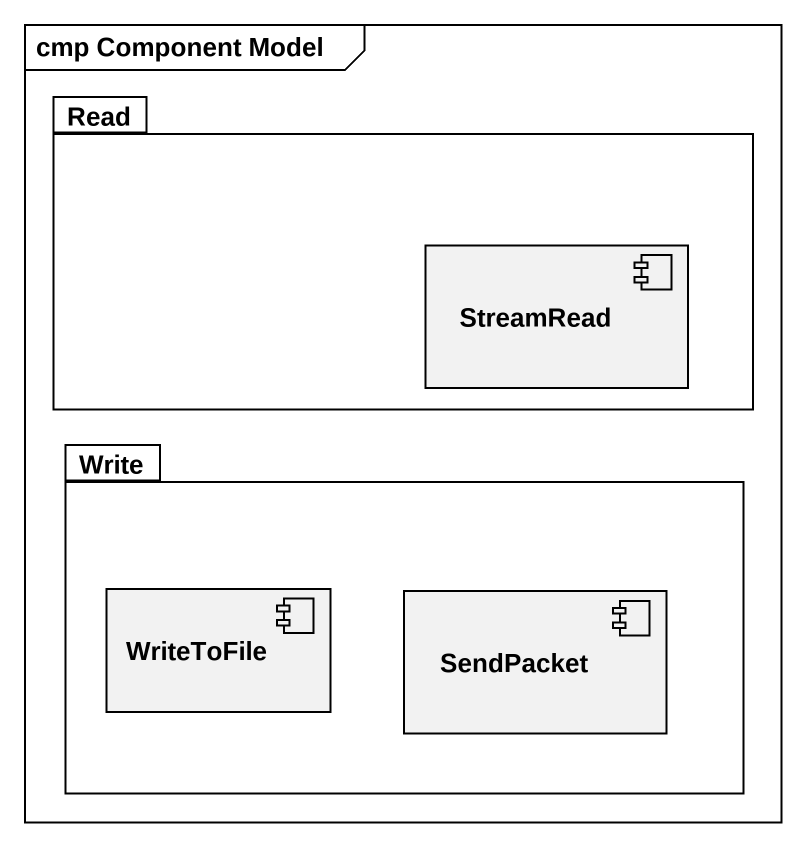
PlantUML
@startuml
mainframe cmp Component Model
package Read {
  component StreamRead
}
package Write {
  component WriteToFile
  component SendPacket
}
@enduml
